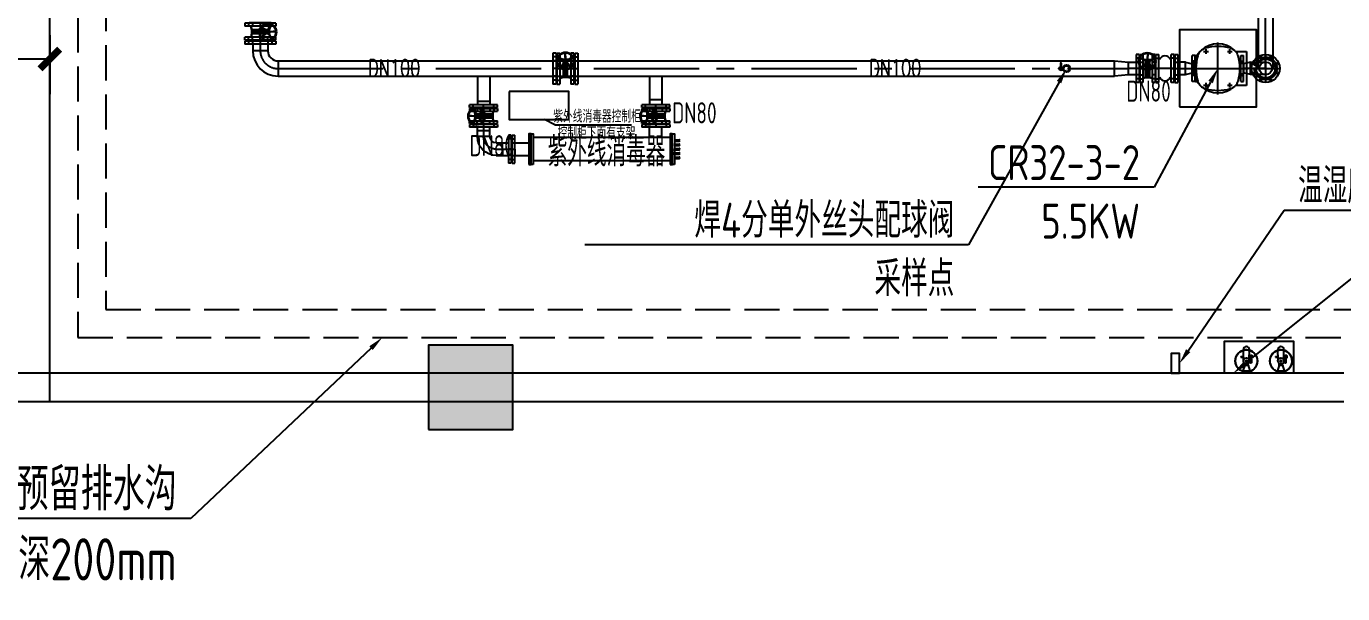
# Model space of a CAD drawing. Header units: millimetres. Extents: x 10779125 to 11142123, y -372083 to -144871.
# Drawn here: x 11051247 to 11060628, y -305208 to -301164 of the extents above; entities that cross this region are included whole.
import ezdxf
from ezdxf import colors
from ezdxf.entities.mleader import LeaderData, LeaderLine
from ezdxf.math import Vec2, Vec3

# ---------------------------------------------------------------- set-up
doc = ezdxf.new("R2010")
doc.units = ezdxf.units.MM
doc.header["$LTSCALE"] = 1000
doc.header["$MEASUREMENT"] = 0
doc.header["$PDSIZE"] = -1
for name, pattern in [('CENTER', [2.9, 2.5, -0.2, 0, -0.2]), ('CENTER2', [1.125, 0.75, -0.125, 0.125, -0.125]), ('DASH', [0.35, 0.25, -0.1]), ('DASHED', [0.35, 0.25, -0.1])]:
    doc.linetypes.add(name, pattern=pattern)
doc.layers.get('0').update_dxf_attribs({"color": 255, "linetype": 'CONTINUOUS'})
doc.layers.get('Defpoints').update_dxf_attribs({"linetype": 'CONTINUOUS'})
for name, color, linetype in [('1', 255, 'CONTINUOUS'), ('10', 7, 'CONTINUOUS'), ('2细线层', 4, 'CONTINUOUS'), ('3中心线', 1, 'CENTER2'), ('3中心线层', 1, 'CENTER'), ('4虚线层', 6, 'DASHED'), ('8', 8, 'CONTINUOUS'), ('A-DIM_SYMB', 252, 'CONTINUOUS'), ('AXIS', 3, 'CONTINUOUS'), ('center', 1, 'CENTER'), ('Grundfos', 5, 'CONTINUOUS'), ('PUB_HATCH', 8, 'CONTINUOUS')]:
    doc.layers.add(name, color=color, linetype=linetype)
doc.layers.add('_0', color=7, linetype='CONTINUOUS', lineweight=80)
doc.styles.add('_HZTXT', font='tssdeng.shx', dxfattribs={"width": 0.8, "bigfont": 'tssdchn.shx'})
doc.styles.add('DIM_FONT', font='SIMPLEX', dxfattribs={"width": 0.7, "bigfont": 'GBCBIG'})
doc.styles.add('gps_hz', font='tssdeng.shx', dxfattribs={"width": 0.7, "bigfont": 'tssdchn.shx'})
doc.styles.add('hz', font='simplex', dxfattribs={"width": 0.7, "bigfont": 'hztxt'})
doc.dimstyles.new('_TCH_ARCH&&100', dxfattribs={"dimtxt": 350, "dimasz": 100, "dimexe": 250, "dimexo": 300, "dimgap": 100, "dimtad": 1, "dimdec": 0, "dimzin": 0, "dimdsep": 46, "dimtxsty": 'DIM_FONT', "dimblk": 'ARCHTICK', "dimcen": 0.09, "dimclrt": 7, "dimazin": 2, "dimtfac": 1, "dimtdec": 0, "dimtix": 1, "dimtmove": 2, "dimatfit": 3, "dimfxl": 0, "dimtolj": 1, "dimtzin": 0, "dimarcsym": 0})

# ---------------------------------------------------------------- blocks, each defined once
blk = doc.blocks.new('_FZH')
blk.add_lwpolyline([(-0.5, -0.5), (0.5, -0.5), (0.5, 0.5), (-0.5, 0.5)], close=True)
at = {"layer": 'PUB_HATCH'}
blk.add_solid([(-0.5, -0.5), (0.5, -0.5), (-0.5, 0.5), (0.5, 0.5)], dxfattribs=at)
blk = doc.blocks.new('bf211016')
at = {"layer": '8', "color": 8}
for p, q in [((-10800, 200, 0), (-10800, 7198.2, 0)), ((-10448.4, 400, 0), (-15800, 400, 0)), ((-1576.8, 400, 0), (-10448.4, 400, 0)), ((-15800, 200, 0), (-10448.4, 200, 0)), ((-10448.4, 200, 0), (-1576.8, 200, 0))]:
    blk.add_line(p, q, dxfattribs=at)
at = {"layer": '8', "color": 8, "linetype": 'DASH'}
for p, q in [((-10600, 6787.7, 0), (-10600, 655, 0)), ((-10600, 655, 0), (1100, 655, 0))]:
    blk.add_line(p, q, dxfattribs=at)
at = {"layer": '8', "color": 8, "linetype": 'DASH', "elevation": 0}
blk.add_lwpolyline([(14385.7, 6587.7), (-10400, 6587.7), (-10400, 855), (6185.7, 855), (6185.7, 655), (1319.7, 655), (1319.7, 0)], dxfattribs=at)
at = {"layer": '8', "color": 8, "xscale": 600, "yscale": 600, "zscale": 600}
blk.add_blockref('_FZH', (-7800, 300, 0), dxfattribs=at)
blk = doc.blocks.new('DN80法兰侧视图')
at = {"layer": '1'}
for p, q in [((-20, 100), (0, 100)), ((-20, 100), (-20, -100)), ((0, 100), (0, -100)), ((-23, 67.5), (-20, 72)), ((-23, 67.5), (-23, -67.5)), ((-20, 45.5), (0, 45.5)), ((-23, -67.5), (-20, -72)), ((-20, -45.5), (0, -45.5)), ((-20, -100), (0, -100))]:
    blk.add_line(p, q, dxfattribs=at)
at = {"layer": '3中心线层'}
for p, q in [((-23, 0), (0, 0)), ((-20, 73.9), (0, 73.9)), ((-23, 0), (0, 0)), ((-20, -73.9), (0, -73.9))]:
    blk.add_line(p, q, dxfattribs=at)
blk = doc.blocks.new('DN80长200单片法兰弯头')
at = {"layer": '1'}
for p, q in [((177, -10), (177, 190)), ((197, 190), (177, 190)), ((197, -10), (197, 190)), ((90, 134.5), (177, 134.5)), ((177, 45.5), (177, 134.5)), ((200, 157.5), (197, 162)), ((200, 22.5), (200, 157.5)), ((44.5, 0), (-44.5, 0)), ((90, 45.5), (177, 45.5)), ((200, 22.5), (197, 18)), ((197, -10), (177, -10))]:
    blk.add_line(p, q, dxfattribs=at)
for radius in [134.5, 45.5]:
    blk.add_arc((90, 0), radius, 90, 180, dxfattribs=at)
at = {"layer": '3中心线层'}
for p, q in [((197, 163.9), (177, 163.9)), ((90, 90), (200, 90)), ((200, 90), (177, 90)), ((200, 90), (177, 90)), ((200, 90), (177, 90)), ((200, 90), (177, 90)), ((197, 16.1), (177, 16.1))]:
    blk.add_line(p, q, dxfattribs=at)
blk.add_arc((90, 0), 90, 90, 180, dxfattribs=at)
blk = doc.blocks.new('法兰式蝶阀DN80')
at = {"lineweight": 30}
for p, q in [((40, 67.3), (4.1, 94.9)), ((40.5, 68), (5, 95.6)), ((56.2, 70.5), (75, 111.3)), ((56.7, 69.9), (76.9, 110.5)), ((-64.8, 70.6), (-68.7, 91)), ((-64.8, 43.4), (-68.7, 23)), ((-64.8, 70.6), (-64.8, 43.4)), ((-56.2, 70.6), (-64.8, 70.6)), ((-56.2, 43.4), (-64.8, 43.4)), ((-43.9, 58.2), (-57.9, 58.2)), ((-44.5, 55.8), (-57.9, 55.8)), ((-49.6, 70.6), (-56.2, 70.6)), ((-49.6, 43.4), (-56.2, 43.4)), ((-45.7, 70.6), (-49.6, 70.6)), ((-45.7, 43.4), (-49.6, 43.4)), ((-38.3, 70.6), (-45.7, 70.6)), ((-40.1, 43.4), (-45.7, 43.4)), ((-44.5, 55.8), (-6.1, 55.8)), ((-43.9, 58.2), (-5.9, 58.2)), ((-40.1, 43.4), (28.8, 43.4)), ((-38.3, 70.6), (42, 70.6)), ((14.2, 55.8), (-6.1, 55.8)), ((14.2, 58.2), (-5.9, 58.2)), ((39.4, 50.2), (1.1, 26.2)), ((40.1, 49.5), (1.4, 25.3)), ((35.8, 58.2), (14.2, 58.2)), ((36.3, 55.8), (14.2, 55.8)), ((28.8, 43.4), (42, 43.4)), ((30.2, 70.6), (42, 70.6)), ((35.8, 58.2), (54.3, 58.2)), ((36.3, 55.8), (54.3, 55.8)), ((42, 70.6), (46.4, 70.6)), ((42, 43.4), (46.4, 43.4)), ((53, 70.6), (46.4, 70.6)), ((53, 43.4), (46.4, 43.4)), ((53, 70.6), (60.5, 70.6)), ((53, 43.4), (59.1, 43.4)), ((53.4, 45.8), (66.6, 2.5)), ((54.2, 46.1), (67.8, 2.9)), ((60.5, 43.4), (59.1, 43.4)), ((60.5, 70.6), (64.1, 91)), ((60.5, 70.6), (60.5, 43.4)), ((60.5, 43.4), (64.1, 23)), ((63, 57.2), (108.3, 53.9)), ((63.2, 57.7), (108.4, 55))]:
    blk.add_line(p, q, dxfattribs=at)
for centre, radius in [((50, 58.6), 60.9), ((50, 58.6), 58.5), ((49.6, 58.2), 13.2)]:
    blk.add_circle(centre, radius, dxfattribs=at)
for centre, start, end in [((-59, 57), 48.38702, 311.61298), ((55.3, 57), 228.38702, 131.61298)]:
    blk.add_arc(centre, 1.65, start, end, dxfattribs=at)
at = {"layer": 'AXIS', "rotation": 270}
blk.add_blockref('DN80法兰侧视图', (0, 91), dxfattribs=at)
at = {"layer": 'AXIS', "xscale": -1, "rotation": 270}
blk.add_blockref('DN80法兰侧视图', (0, 23), dxfattribs=at)
blk = doc.blocks.new('DN100法兰侧视图')
at = {"layer": '1'}
for p, q in [((-22, 110), (0, 110)), ((-22, 110), (-22, -110)), ((0, 110), (0, -110)), ((-25, 77.5), (-22, 82)), ((-25, 77.5), (-25, -77.5)), ((-22, 55), (0, 55)), ((-25, -77.5), (-22, -82)), ((-22, -55), (0, -55)), ((-22, -110), (0, -110))]:
    blk.add_line(p, q, dxfattribs=at)
at = {"layer": '3中心线层'}
for p, q in [((-25, 0), (0, 0)), ((-22, 83.1), (0, 83.1)), ((-22, -83.1), (0, -83.1))]:
    blk.add_line(p, q, dxfattribs=at)
blk = doc.blocks.new('法兰式蝶阀DN100')
at = {"lineweight": 30}
for p, q in [((-60.7, 76.7), (-65.7, 102.4)), ((44.1, 73.4), (8.2, 101)), ((44.6, 74.1), (9.1, 101.7)), ((60.3, 76.6), (79.1, 117.4)), ((60.7, 76), (81, 116.6)), ((64.6, 76.7), (70.5, 102.4)), ((-60.7, 49.5), (-67.6, 25)), ((-60.7, 76.7), (-60.7, 49.5)), ((-52.1, 76.7), (-60.7, 76.7)), ((-52.1, 49.5), (-60.7, 49.5)), ((-39.9, 64.3), (-53.8, 64.3)), ((-40.4, 61.9), (-53.8, 61.9)), ((-45.5, 76.7), (-52.1, 76.7)), ((-45.5, 49.5), (-52.1, 49.5)), ((-41.6, 76.7), (-45.5, 76.7)), ((-41.6, 49.5), (-45.5, 49.5)), ((-34.3, 76.7), (-41.6, 76.7)), ((-36, 49.5), (-41.6, 49.5)), ((-40.4, 61.9), (-2, 61.9)), ((-39.9, 64.3), (-1.8, 64.3)), ((-36, 49.5), (32.9, 49.5)), ((-34.3, 76.7), (46.1, 76.7)), ((18.3, 61.9), (-2, 61.9)), ((18.3, 64.3), (-1.8, 64.3)), ((43.5, 56.3), (5.2, 32.3)), ((44.2, 55.6), (5.5, 31.4)), ((39.9, 64.3), (18.3, 64.3)), ((40.4, 61.9), (18.3, 61.9)), ((32.9, 49.5), (46.1, 49.5)), ((34.3, 76.7), (46.1, 76.7)), ((39.9, 64.3), (58.3, 64.3)), ((40.4, 61.9), (58.3, 61.9)), ((46.1, 76.7), (50.5, 76.7)), ((46.1, 49.5), (50.5, 49.5)), ((57.1, 76.7), (50.5, 76.7)), ((57.1, 49.5), (50.5, 49.5)), ((57.1, 76.7), (64.6, 76.7)), ((57.1, 49.5), (63.1, 49.5)), ((57.4, 51.9), (70.7, 8.6)), ((58.3, 52.2), (71.9, 9)), ((64.6, 49.5), (63.1, 49.5)), ((64.6, 76.7), (64.6, 49.5)), ((64.6, 49.5), (72.2, 25)), ((67.1, 63.3), (112.4, 60)), ((67.3, 63.8), (112.5, 61.1))]:
    blk.add_line(p, q, dxfattribs=at)
for centre, radius in [((54.1, 64.7), 60.9), ((54.1, 64.7), 58.5), ((53.7, 64.3), 13.2)]:
    blk.add_circle(centre, radius, dxfattribs=at)
for centre, start, end in [((-54.9, 63.1), 48.38702, 311.61298), ((59.4, 63.1), 228.38702, 131.61298)]:
    blk.add_arc(centre, 1.65, start, end, dxfattribs=at)
at = {"rotation": 270}
blk.add_blockref('DN100法兰侧视图', (0, 102.4), dxfattribs=at)
at = {"xscale": -1, "rotation": 270}
blk.add_blockref('DN100法兰侧视图', (0, 25), dxfattribs=at)
blk = doc.blocks.new('_ArchTick')
at = {"const_width": 0.5}
blk.add_lwpolyline([(-0.7, -0.7), (0.7, 0.7)], dxfattribs=at)
blk = doc.blocks.new('*D231')
at = {"layer": '_0', "color": 0, "lineweight": -2, "transparency": 16777216}
for p, q in [((11046414.3, -301227.6), (11046414.3, -301646.2)), ((11051414.3, -301227.6), (11051414.3, -301646.2)), ((11046414.3, -301396.2), (11051414.3, -301396.2))]:
    blk.add_line(p, q, dxfattribs=at)
at = {"layer": 'Defpoints', "color": 0, "lineweight": -2, "transparency": 16777216}
for p in [(11046414.3, -300927.6, 0), (11051414.3, -300927.6, 0), (11051414.3, -301396.2)]:
    blk.add_point(p, dxfattribs=at)
at = {"layer": '_0', "color": 0, "lineweight": -2, "transparency": 16777216, "xscale": 100, "yscale": 100, "zscale": 100, "rotation": 180}
blk.add_blockref('_ArchTick', (11046414.3, -301396.2), dxfattribs=at)
at = {"layer": '_0', "color": 0, "lineweight": -2, "transparency": 16777216, "xscale": 100, "yscale": 100, "zscale": 100}
blk.add_blockref('_ArchTick', (11051414.3, -301396.2), dxfattribs=at)
at = {"layer": '_0', "color": 7, "lineweight": -2, "transparency": 16777216, "insert": (11048914.3, -301121.2), "char_height": 350, "attachment_point": 5, "style": 'DIM_FONT'}
blk.add_mtext('\\A1;5000', dxfattribs=at)
blk = doc.blocks.new('CR_32-5_DIN_(CONNECTION)_MG_160MB2_B5-42_F1_3PH_11KW_B')
at = {"layer": 'center'}
for p, q in [((57.8, 120), (92.2, 120)), ((75, 102.8), (75, 137.2)), ((160, -185.7), (160, 185.7)), ((227.8, 120), (262.2, 120)), ((245, 102.8), (245, 137.2)), ((-54.7, 0), (374.7, 0)), ((57.8, -120), (92.2, -120)), ((75, -137.2), (75, -102.8)), ((227.8, -120), (262.2, -120)), ((245, -137.2), (245, -102.8))]:
    blk.add_line(p, q, dxfattribs=at)
at = {"layer": 'Grundfos'}
for p, q in [((286.1, 121.5), (364, 121.5)), ((364, 121.5), (364, -121.5)), ((0, 70.9), (0, 92.5)), ((0, 92.5), (11.4, 92.5)), ((0, -92.5), (0, -70.9)), ((0, -92.5), (11.4, -92.5)), ((364, -121.5), (286.1, -121.5))]:
    blk.add_line(p, q, dxfattribs=at)
for centre, radius, start, end in [((160, 0), 175, 136.85961, 180.00138), ((160, 0), 175, 136.90574, 223.09426), ((92.7, 67.3), 80, 106.48612, 163.51388), ((160, 0), 175, 46.85245, 133.14755), ((160, 0), 175, 46.90574, 133.09426), ((160, -160), 317, 73.51388, 106.48612), ((227.3, 67.3), 80, 16.48612, 73.51388), ((320, 0), 317, 163.51388, 196.48612), ((0, 0), 317, 343.51388, 16.48612), ((92.7, -67.3), 80, 196.48612, 253.51388), ((227.3, -67.3), 80, 286.48612, 343.51388), ((160, 0), 175, 226.90574, 313.09426), ((160, 160), 317, 253.51388, 286.48612)]:
    blk.add_arc(centre, radius, start, end, dxfattribs=at)
blk = doc.blocks.new('DN65法兰侧视图')
at = {"layer": '1'}
for p, q in [((-23, 60), (-20, 64.5)), ((-23, 60), (-23, -60)), ((-20, 92.5), (0, 92.5)), ((-20, 92.5), (-20, -92.5)), ((-20, 37.5), (0, 37.5)), ((0, 92.5), (0, -92.5)), ((-23, -60), (-20, -64.5)), ((-20, -37.5), (0, -37.5)), ((-20, -92.5), (0, -92.5))]:
    blk.add_line(p, q, dxfattribs=at)
at = {"layer": '3中心线层'}
for p, q in [((-20, 51.3), (0, 51.3)), ((-20, 0), (0, 0)), ((-20, -51.3), (0, -51.3))]:
    blk.add_line(p, q, dxfattribs=at)
blk = doc.blocks.new('DN80软连接')
at = {"layer": '1'}
for p, q in [((3, -100), (3, 100)), ((3, 100), (23, 100)), ((23, -100), (23, 100)), ((112, -100), (112, 100)), ((132, 100), (112, 100)), ((132, -100), (132, 100)), ((0, 67.5), (3, 72)), ((0, -67.5), (0, 67.5)), ((23, 63), (28.5, 63)), ((23, -63), (23, 63)), ((106.5, 63), (112, 63)), ((112, -63), (112, 63)), ((135, 67.5), (132, 72)), ((135, -67.5), (135, 67.5)), ((0, -67.5), (3, -72)), ((23, -63), (28.5, -63)), ((106.5, -63), (112, -63)), ((135, -67.5), (132, -72)), ((3, -100), (23, -100)), ((132, -100), (112, -100))]:
    blk.add_line(p, q, dxfattribs=at)
for centre, start, end in [((67.5, 46.1), 23.48002, 156.51998), ((67.5, -46.1), 203.48002, 336.51998)]:
    blk.add_arc(centre, 42.5, start, end, dxfattribs=at)
at = {"layer": '3中心线层'}
for p, q in [((112, 0), (0, 0)), ((23, 0), (0, 0)), ((0, 0), (23, 0)), ((0, 0), (23, 0)), ((0, 0), (23, 0)), ((0, 0), (23, 0)), ((3, 73.9), (23, 73.9)), ((132, 73.9), (112, 73.9)), ((112, 0), (135, 0)), ((135, 0), (112, 0)), ((135, 0), (112, 0)), ((135, 0), (112, 0)), ((135, 0), (112, 0)), ((3, -73.9), (23, -73.9)), ((132, -73.9), (112, -73.9))]:
    blk.add_line(p, q, dxfattribs=at)
blk = doc.blocks.new('DN80法兰俯视图')
at = {"layer": '1'}
for centre, radius in [((0, 0), 100), ((-73.9, 30.6), 9), ((0, 0), 45.5), ((-30.6, 73.9), 9), ((30.6, 73.9), 9), ((73.9, 30.6), 9), ((-73.9, -30.6), 9), ((-30.6, -73.9), 9), ((30.6, -73.9), 9), ((73.9, -30.6), 9)]:
    blk.add_circle(centre, radius, dxfattribs=at)
at = {"layer": '2细线层'}
blk.add_circle((0, 0), 67.5, dxfattribs=at)
at = {"layer": '3中心线层'}
for p, q in [((0, 100), (0, -100)), ((-100, 0), (100, 0)), ((-82.2, 27.2), (-65.6, 34.1)), ((-77.4, 38.9), (-70.5, 22.3)), ((-38.9, 70.5), (-22.3, 77.4)), ((-34.1, 82.2), (-27.2, 65.6)), ((38.9, 77.4), (22.3, 70.5)), ((27.2, 82.2), (34.1, 65.6)), ((65.6, 27.2), (82.2, 34.1)), ((70.5, 38.9), (77.4, 22.3)), ((-82.2, -34.1), (-65.6, -27.2)), ((-77.4, -22.3), (-70.5, -38.9)), ((-38.9, -77.4), (-22.3, -70.5)), ((-27.2, -82.2), (-34.1, -65.6)), ((22.3, -77.4), (38.9, -70.5)), ((27.2, -65.6), (34.1, -82.2)), ((82.2, -27.2), (65.6, -34.1)), ((77.4, -38.9), (70.5, -22.3))]:
    blk.add_line(p, q, dxfattribs=at)
at = {"layer": '4虚线层'}
blk.add_circle((0, 0), 80, dxfattribs=at)
blk = doc.blocks.new('A$C72931BA8')
for p, q in [((40, 110.8), (59.5, 110.8)), ((40, 110.8), (40, 107.4)), ((40, 107.4), (59.6, 107.4)), ((59.8, 88), (58, 161.1)), ((99, 88), (100.8, 161.1)), ((99.2, 107.4), (106.7, 107.4)), ((99.3, 110.8), (106.6, 110.8)), ((67.4, 50), (55.1, 9)), ((55.1, 9), (103.4, 9)), ((67.4, 50), (67.4, 61.7)), ((67.4, 50), (91.4, 50)), ((91.4, 50), (91.4, 61.7)), ((91.4, 50), (103.4, 9)), ((100.7, 82.3), (106.8, 82.3)), ((100.7, 76.5), (106.8, 76.5)), ((106.8, 92.2), (106.8, 66.6)), ((107.8, 65.6), (113.9, 65.6))]:
    blk.add_line(p, q)
blk.add_lwpolyline([(107.8, 93.2), (113.9, 93.2, -0.414214), (114.9, 92.2), (114.9, 66.6, -0.414214), (113.9, 65.6), (107.8, 65.6, -0.414214), (106.8, 66.6), (106.8, 92.2, -0.414214)], format="xyb", close=True)
for radius in [79.4, 21.4, 5.19]:
    blk.add_circle((79.4, 79.4), radius)
for centre, radius, start, end in [((79.4, 79.4), 79.4, 266.10549, 229.47145), ((79.4, 161.1), 21.4, 0, 180)]:
    blk.add_arc(centre, radius, start, end)
blk.add_ellipse((114.6, 109.2), major_axis=(0, 8.55), ratio=0.593753)
blk.add_open_spline([(114.6, 120.7), (114, 120.7), (113.4, 120.7), (112.3, 120.3), (111.8, 120.1), (110.8, 119.5), (110.4, 119.1), (109.1, 117.9), (108.5, 116.9), (107.5, 114.8), (107.1, 113.6), (106.6, 111.2), (106.5, 110), (106.6, 107.1), (106.9, 105.6), (107.8, 102.7), (108.5, 101.4), (109.9, 99.7), (110.5, 99.1), (111.9, 98.3), (112.6, 97.9), (114.2, 97.6), (115.1, 97.6), (116.7, 98), (117.5, 98.3), (118.8, 99.2), (119.4, 99.7), (120.4, 100.9), (120.8, 101.6), (121.9, 103.7), (122.4, 105.3), (122.8, 108.7), (122.8, 110.4), (122.3, 113.2), (122, 114.2), (121.2, 116.1), (120.7, 117), (119.5, 118.6), (118.8, 119.3), (117.3, 120.2), (116.7, 120.4), (115.5, 120.7), (115.1, 120.7), (114.6, 120.7)], degree=3, knots=[0, 0, 0, 0, 0.176773, 0.176773, 0.353547, 0.353547, 0.53032, 0.53032, 0.892855, 0.892855, 1.255391, 1.255391, 1.617926, 1.617926, 2.073061, 2.073061, 2.528197, 2.528197, 2.774363, 2.774363, 3.02053, 3.02053, 3.266696, 3.266696, 3.512862, 3.512862, 3.759028, 3.759028, 4.005195, 4.005195, 4.500687, 4.500687, 4.996179, 4.996179, 5.316066, 5.316066, 5.625634, 5.625634, 5.935202, 5.935202, 6.152128, 6.152128, 6.283185, 6.283185, 6.283185, 6.283185])
blk = doc.blocks.new('01')
blk.add_blockref('A$C72931BA8', (-79.4, -79.4))
blk = doc.blocks.new('FSFSDFS')
at = {"linetype": 'Continuous', "lineweight": 35}
for p, q in [((-6.6, 39.4), (-6.6, 36.2)), ((-6.2, 38.5), (-6.6, 38.5)), ((-6.2, 37.1), (-6.6, 37.1)), ((-6.2, 43.2), (-6.2, 23.4)), ((-6.2, 43.2), (-4.1, 43.2)), ((-6.2, 26.9), (-4.1, 26.9)), ((-5.4, 44), (-5.4, 23.6)), ((-4.6, 44), (-5.4, 44)), ((-5.4, 26.2), (-0.6, 26.2)), ((-4.6, 32.4), (-4.6, 44)), ((-4.6, 32.4), (-4.1, 32.4)), ((-1.5, 48.8), (-1.6, 49.3)), ((-1.6, 49.3), (1.6, 49.3)), ((-1.5, 26.8), (-1.6, 26.3)), ((1.6, 26.3), (-1.6, 26.3)), ((0.6, 26.2), (5.4, 26.2)), ((1.5, 48.8), (1.6, 49.3)), ((1.5, 26.8), (1.6, 26.3)), ((2.3, 26.9), (2.2, 26.7)), ((4.1, 43.2), (6.2, 43.2)), ((4.6, 32.4), (4.1, 32.4)), ((4.1, 26.9), (6.2, 26.9)), ((4.6, 32.4), (4.6, 44)), ((5.4, 44), (4.6, 44)), ((5.4, 44), (5.4, 23.6)), ((6.2, 43.2), (6.2, 23.4)), ((34.1, 38.5), (6.2, 38.5)), ((34.1, 37.1), (6.2, 37.1)), ((34.1, 39.4), (34.1, 36.2))]:
    blk.add_line(p, q, dxfattribs=at)
for radius in [24.2, 19.1, 19.1]:
    blk.add_circle((0, 0), radius)
for centre, radius, start, end in [((-6.2, 37.8), 1.67, 103.5362, 256.4638), ((-5.4, 43.2), 0.774, 90, 180), ((21.6, 37.8), 26.3, 155.10311, 204.89689), ((-4.6, 43.2), 0.774, 25.02135, 90), ((0, 32.4), 4.65, 180, 226.68694), ((0, 37.8), 11.6, 249.26693, 290.73307), ((-1.5, 48.5), 0.774, 97.96222, 155.10319), ((-1.5, 27.1), 0.774, 204.89669, 262.03778), ((0, 37.8), 11.6, 82.03778, 97.96222), ((0, 37.8), 11.1, 82.03778, 97.96222), ((0, 37.8), 11.1, 262.03778, 277.96222), ((1.5, 48.5), 0.774, 24.89681, 82.03778), ((1.5, 27.1), 0.774, 277.96222, 335.10311), ((-21.6, 37.8), 26.3, 335.10311, 24.89689), ((0, 32.4), 4.65, 313.29932, 0), ((4.6, 43.2), 0.774, 90, 154.9566), ((5.4, 43.2), 0.774, 0, 90), ((33.7, 37.8), 1.67, 283.5362, 76.4638)]:
    blk.add_arc(centre, radius, start, end, dxfattribs=at)
for points, knots in [([(-6.2, 25.5), (-6.2, 25.5), (-6.2, 25.7), (-6.1, 25.9), (-5.9, 26.1), (-5.7, 26.2), (-5.5, 26.2), (-5.4, 26.2)], [0, 0, 0, 0, 0.1280971, 0.257425, 0.3887199, 0.5219526, 0.6563691, 0.6563691, 0.6563691, 0.6563691]), ([(-1.5, 26.8), (-1.7, 27.2), (-2, 27.8), (-2.4, 28.8), (-2.7, 29.6), (-2.9, 30.5), (-3.1, 31.2), (-3.3, 31.9), (-3.4, 32.5), (-3.5, 33.1), (-3.6, 33.6), (-3.7, 34.1), (-3.8, 34.6), (-3.8, 35.1), (-3.9, 35.5), (-3.9, 35.9), (-3.9, 36.3), (-3.9, 36.8), (-4, 37.2), (-4, 37.6), (-4, 38), (-4, 38.5), (-3.9, 38.9), (-3.9, 39.3), (-3.9, 39.7), (-3.9, 40.1), (-3.8, 40.6), (-3.8, 41), (-3.7, 41.5), (-3.6, 42), (-3.5, 42.5), (-3.4, 43.1), (-3.3, 43.7), (-3.1, 44.4), (-2.9, 45.1), (-2.7, 46), (-2.4, 46.8), (-2, 47.8), (-1.7, 48.5), (-1.5, 48.8)], [0, 0, 0, 0, 0.627458, 1.194277, 1.712384, 2.184886, 2.61352, 3.003697, 3.359246, 3.681343, 3.981893, 4.27352, 4.543691, 4.790444, 5.025742, 5.260152, 5.49516, 5.730147, 5.964802, 6.19909, 6.433161, 6.667211, 6.901411, 7.136134, 7.371141, 7.604169, 7.836632, 8.079283, 8.343391, 8.628142, 8.926523, 9.249387, 9.605282, 9.99642, 10.42616, 10.900164, 11.418391, 11.98261, 12.603284, 12.603284, 12.603284, 12.603284]), ([(-1.5, 48.8), (-1.6, 48.8), (-1.8, 48.9), (-2, 48.9), (-2.1, 48.9), (-2.2, 48.9), (-2.2, 48.9)], [0, 0, 0, 0, 0.1401622, 0.2568665, 0.3394252, 0.3882884, 0.3882884, 0.3882884, 0.3882884]), ([(-1.5, 26.8), (-1.6, 26.8), (-1.8, 26.7), (-2, 26.7), (-2.1, 26.7), (-2.2, 26.7), (-2.2, 26.7)], [0, 0, 0, 0, 0.1401622, 0.2568665, 0.3394252, 0.3882884, 0.3882884, 0.3882884, 0.3882884]), ([(1.5, 48.8), (1.6, 48.8), (1.8, 48.9), (2, 48.9), (2.1, 48.9), (2.2, 48.9), (2.2, 48.9)], [0, 0, 0, 0, 0.1401622, 0.2568665, 0.3394252, 0.3882884, 0.3882884, 0.3882884, 0.3882884]), ([(1.5, 48.8), (1.7, 48.4), (2, 47.8), (2.4, 46.8), (2.7, 45.9), (2.9, 45.1), (3.1, 44.4), (3.3, 43.7), (3.4, 43.1), (3.5, 42.5), (3.6, 42), (3.7, 41.5), (3.8, 41), (3.8, 40.5), (3.9, 40.1), (3.9, 39.7), (3.9, 39.2), (3.9, 38.8), (4, 38.4), (4, 38), (4, 37.6), (4, 37.1), (3.9, 36.7), (3.9, 36.3), (3.9, 35.9), (3.9, 35.5), (3.8, 35), (3.8, 34.6), (3.7, 34.1), (3.6, 33.6), (3.5, 33.1), (3.4, 32.5), (3.3, 31.9), (3.1, 31.2), (2.9, 30.4), (2.7, 29.6), (2.4, 28.7), (2, 27.8), (1.7, 27.1), (1.5, 26.8)], [0, 0, 0, 0, 0.627458, 1.194277, 1.712384, 2.184886, 2.61352, 3.003697, 3.359246, 3.681343, 3.981893, 4.27352, 4.543691, 4.790444, 5.025742, 5.260152, 5.49516, 5.730147, 5.964802, 6.19909, 6.433161, 6.667211, 6.901411, 7.136134, 7.371141, 7.604169, 7.836632, 8.079283, 8.343391, 8.628142, 8.926523, 9.249387, 9.605282, 9.99642, 10.42616, 10.900164, 11.418391, 11.98261, 12.603284, 12.603284, 12.603284, 12.603284]), ([(1.5, 26.8), (1.6, 26.8), (1.8, 26.7), (2, 26.7), (2.1, 26.7), (2.2, 26.7), (2.2, 26.7)], [0, 0, 0, 0, 0.1401622, 0.2568665, 0.3394252, 0.3882884, 0.3882884, 0.3882884, 0.3882884]), ([(5.4, 26.2), (5.5, 26.2), (5.7, 26.2), (5.9, 26.1), (6.1, 25.9), (6.2, 25.7), (6.2, 25.5), (6.2, 25.5)], [0, 0, 0, 0, 0.1344165, 0.2676493, 0.3989441, 0.528272, 0.6563691, 0.6563691, 0.6563691, 0.6563691])]:
    blk.add_open_spline(points, degree=3, knots=knots, dxfattribs=at)

msp = doc.modelspace()

# ---------------------------------------------------------------- linework, layer by layer
for p, q in [((11052860.3, -301291.1, 0), (11052860.3, -301348.2, 0)), ((11052968.3, -301291.1, 0), (11052968.3, -301348.2, 0)), ((11052968.3, -301337.8, 0), (11052860.3, -301337.8, 0)), ((11053041.3, -301410.8, 0), (11059001.4, -301410.8, 0)), ((11053041.3, -301410.8, 0), (11053041.3, -301518.8, 0)), ((11059507.3, -301419.2, 0), (11059556.3, -301431.7, 0)), ((11059507.3, -301508.2, 0), (11059556.3, -301495.7, 0)), ((11059556.3, -301431.7, 0), (11059556.3, -301495.7, 0)), ((11059971.3, -301419.2, 0), (11059922.3, -301431.7, 0)), ((11059922.3, -301431.7, 0), (11059922.3, -301495.7, 0)), ((11059971.3, -301508.2, 0), (11059922.3, -301495.7, 0)), ((11053041.3, -301518.8, 0), (11059001.4, -301518.8, 0))]:
    msp.add_line(p, q)
at = {"ltscale": 0.3}
for p, q in [((11055874.3, -301967.4, 0), (11055865.9, -301967.4, 0)), ((11055874.3, -301967.4, 0), (11055874.3, -301987.4, 0)), ((11055874.3, -301972.4, 0), (11055900.5, -301972.4, 0)), ((11055874.3, -301987.4, 0), (11055865.9, -301987.4, 0)), ((11055874.3, -301998.3, 0), (11055865.9, -301998.3, 0)), ((11055874.3, -301998.3, 0), (11055865.9, -301998.3, 0)), ((11055865.9, -302018.3, 0), (11055865.9, -301998.3, 0)), ((11055874.3, -302018.3, 0), (11055865.9, -302018.3, 0)), ((11055874.3, -302018.3, 0), (11055865.9, -302018.3, 0)), ((11055874.3, -302029.1, 0), (11055866, -302029.1, 0)), ((11055866, -302049.1, 0), (11055866, -302029.1, 0)), ((11055874.3, -302049.1, 0), (11055866, -302049.1, 0)), ((11055874.3, -302060, 0), (11055866, -302060, 0)), ((11055874.3, -302060, 0), (11055866, -302060, 0)), ((11055866, -302080, 0), (11055866, -302060, 0)), ((11055874.3, -301977.4, 0), (11055900.9, -301977.4, 0)), ((11055874.3, -301977.4, 0), (11055900.7, -301977.4, 0)), ((11055874.3, -301977.4, 0), (11055900.7, -301977.4, 0)), ((11055874.3, -301982.4, 0), (11055900.5, -301982.4, 0)), ((11055874.3, -301998.3, 0), (11055874.3, -302018.3, 0)), ((11055874.3, -302018.3, 0), (11055874.3, -301998.3, 0)), ((11055874.3, -302003.3, 0), (11055900.5, -302003.3, 0)), ((11055874.3, -302003.3, 0), (11055900.5, -302003.3, 0)), ((11055874.3, -302008.3, 0), (11055900.9, -302008.3, 0)), ((11055874.3, -302008.3, 0), (11055900.7, -302008.3, 0)), ((11055874.3, -302008.3, 0), (11055900.7, -302008.3, 0)), ((11055874.3, -302008.3, 0), (11055900.8, -302008.3, 0)), ((11055874.3, -302008.3, 0), (11055900.7, -302008.3, 0)), ((11055874.3, -302008.3, 0), (11055900.7, -302008.3, 0)), ((11055874.3, -302013.3, 0), (11055900.5, -302013.3, 0)), ((11055874.3, -302013.3, 0), (11055900.5, -302013.3, 0)), ((11055874.3, -302049.1, 0), (11055874.3, -302029.1, 0)), ((11055874.3, -302034.1, 0), (11055900.5, -302034.1, 0)), ((11055874.3, -302039.1, 0), (11055900.8, -302039.1, 0)), ((11055874.3, -302039.1, 0), (11055900.7, -302039.1, 0)), ((11055874.3, -302039.1, 0), (11055900.7, -302039.1, 0)), ((11055874.3, -302044.1, 0), (11055900.5, -302044.1, 0)), ((11055874.3, -302080, 0), (11055874.3, -302060, 0)), ((11055874.3, -302080, 0), (11055874.3, -302060, 0)), ((11055874.3, -302070, 0), (11055874.3, -302065, 0)), ((11055874.3, -302065, 0), (11055900.5, -302065, 0)), ((11055874.3, -302065, 0), (11055900.5, -302065, 0)), ((11055874.3, -302080, 0), (11055866, -302080, 0)), ((11055874.3, -302080, 0), (11055866, -302080, 0)), ((11055874.3, -302090.8, 0), (11055866, -302090.8, 0)), ((11055874.3, -302110.8, 0), (11055866, -302110.8, 0)), ((11055874.3, -302070, 0), (11055900.7, -302070, 0)), ((11055874.3, -302070, 0), (11055900.7, -302070, 0)), ((11055874.3, -302070, 0), (11055900.8, -302070, 0)), ((11055874.3, -302070, 0), (11055900.7, -302070, 0)), ((11055874.3, -302070, 0), (11055900.7, -302070, 0)), ((11055874.3, -302075, 0), (11055900.5, -302075, 0)), ((11055874.3, -302075, 0), (11055900.5, -302075, 0)), ((11055874.3, -302110.8, 0), (11055874.3, -302090.8, 0)), ((11055874.3, -302100.8, 0), (11055874.3, -302095.8, 0)), ((11055874.3, -302095.8, 0), (11055900.5, -302095.8, 0)), ((11055874.3, -302100.8, 0), (11055900.7, -302100.8, 0)), ((11055874.3, -302100.8, 0), (11055900.7, -302100.8, 0)), ((11055874.3, -302105.8, 0), (11055900.5, -302105.8, 0))]:
    msp.add_line(p, q, dxfattribs=at)
at = {"elevation": 0}
for points in [[(11060032.6, -303636.8), (11059786.5, -303636.8), (11059786.5, -303407.7), (11060032.6, -303407.7)], [(11060032.6, -303407.7), (11060278.7, -303407.7), (11060278.7, -303636.8), (11060032.6, -303636.8)]]:
    msp.add_lwpolyline(points, dxfattribs=at)
msp.add_lwpolyline([(11059405, -303636.8), (11059465, -303636.8), (11059465, -303496.8), (11059405, -303496.8)], close=True, dxfattribs=at)
for radius in [181, 73]:
    msp.add_arc((11053041.3, -301337.8, 0), radius, 180, 270)
at = {"ltscale": 0.3}
for centre, start, end in [((11055900.7, -301977.4, 0), 353.80031, 91.54173), ((11055900.7, -301977.4, 0), 268.46888, 6.21031), ((11055900.7, -302008.3, 0), 353.80031, 91.54173), ((11055900.7, -302008.3, 0), 353.80031, 91.54173), ((11055900.7, -302008.3, 0), 268.46888, 6.21031), ((11055900.7, -302008.3, 0), 268.46888, 6.21031), ((11055900.7, -302039.1, 0), 353.80031, 91.54173), ((11055900.7, -302039.1, 0), 268.46888, 6.21031), ((11055900.7, -302070, 0), 353.80031, 91.54173), ((11055900.7, -302070, 0), 353.80031, 91.54173), ((11055900.7, -302070, 0), 268.46888, 6.21031), ((11055900.7, -302070, 0), 268.46888, 6.21031), ((11055900.7, -302100.8, 0), 353.80031, 91.54173), ((11055900.7, -302100.8, 0), 268.46888, 6.21031)]:
    msp.add_arc(centre, 5, start, end, dxfattribs=at)
at = {"layer": '1'}
for p, q in [((11054605.9, -301723.3, 0), (11054405.9, -301723.3, 0)), ((11054405.9, -301743.3, 0), (11054405.9, -301723.3, 0)), ((11054605.9, -301743.3, 0), (11054405.9, -301743.3, 0)), ((11054438.4, -301746.3, 0), (11054433.9, -301743.3, 0)), ((11054573.4, -301746.3, 0), (11054438.4, -301746.3, 0)), ((11054550.4, -301723.3, 0), (11054461.4, -301723.3, 0)), ((11054573.4, -301746.3, 0), (11054577.9, -301743.3, 0)), ((11054605.9, -301743.3, 0), (11054605.9, -301723.3, 0)), ((11055832.7, -301723.2, 0), (11055632.7, -301723.2, 0)), ((11055632.7, -301743.2, 0), (11055632.7, -301723.2, 0)), ((11055832.7, -301743.2, 0), (11055632.7, -301743.2, 0)), ((11055665.2, -301746.2, 0), (11055660.7, -301743.2, 0)), ((11055800.2, -301746.2, 0), (11055665.2, -301746.2, 0)), ((11055777.2, -301723.2, 0), (11055688.2, -301723.2, 0)), ((11055800.2, -301746.2, 0), (11055804.7, -301743.2, 0)), ((11055832.7, -301743.2, 0), (11055832.7, -301723.2, 0)), ((11054605.9, -301863.3, 0), (11054405.9, -301863.3, 0)), ((11054405.9, -301863.3, 0), (11054405.9, -301883.3, 0)), ((11054438.4, -301860.3, 0), (11054433.9, -301863.3, 0)), ((11054573.4, -301860.3, 0), (11054438.4, -301860.3, 0)), ((11054573.4, -301860.3, 0), (11054577.9, -301863.3, 0)), ((11054605.9, -301863.3, 0), (11054605.9, -301883.3, 0)), ((11055832.7, -301863.2, 0), (11055632.7, -301863.2, 0)), ((11055632.7, -301863.2, 0), (11055632.7, -301883.2, 0)), ((11055665.2, -301860.2, 0), (11055660.7, -301863.2, 0)), ((11055800.2, -301860.2, 0), (11055665.2, -301860.2, 0)), ((11055800.2, -301860.2, 0), (11055804.7, -301863.2, 0)), ((11055832.7, -301863.2, 0), (11055832.7, -301883.2, 0)), ((11054605.9, -301883.3, 0), (11054405.9, -301883.3, 0)), ((11054461.4, -301949.3, 0), (11054461.4, -301883.3, 0)), ((11054550.4, -301883.3, 0), (11054461.4, -301883.3, 0)), ((11054550.4, -301949.2, 0), (11054550.4, -301883.3, 0)), ((11055832.7, -301883.2, 0), (11055632.7, -301883.2, 0)), ((11055777.2, -301883.2, 0), (11055688.2, -301883.2, 0))]:
    msp.add_line(p, q, dxfattribs=at)
at = {"layer": '3中心线'}
for p, q in [((11060079.3, -301463.7, 0), (11060079.3, -297444.5, 0)), ((11052914.3, -301291.1, 0), (11052914.3, -301348.2, 0)), ((11053041.3, -301464.8, 0), (11059001.4, -301464.8, 0)), ((11059001.4, -301464.8, 0), (11059102.3, -301464.8, 0)), ((11059157.3, -301464.8, 0), (11059102.3, -301464.8, 0)), ((11059452.3, -301463.7, 0), (11059556.3, -301463.7, 0)), ((11060079.3, -301463.7, 0), (11059922.3, -301463.7, 0))]:
    msp.add_line(p, q, dxfattribs=at)
at = {"layer": '3中心线层'}
for p, q in [((11054432, -301743.3, 0), (11054432, -301723.3, 0)), ((11054505.9, -301746.3, 0), (11054505.9, -301723.3, 0)), ((11054505.9, -301746.3, 0), (11054505.9, -301723.3, 0)), ((11054505.9, -301746.3, 0), (11054505.9, -301723.3, 0)), ((11054505.9, -301746.3, 0), (11054505.9, -301723.3, 0)), ((11054579.8, -301743.3, 0), (11054579.8, -301723.3, 0)), ((11055658.7, -301743.2, 0), (11055658.7, -301723.2, 0)), ((11055732.7, -301746.2, 0), (11055732.7, -301723.2, 0)), ((11055732.7, -301746.2, 0), (11055732.7, -301723.2, 0)), ((11055732.7, -301746.2, 0), (11055732.7, -301723.2, 0)), ((11055732.7, -301746.2, 0), (11055732.7, -301723.2, 0)), ((11055806.6, -301743.2, 0), (11055806.6, -301723.2, 0)), ((11054432, -301863.3, 0), (11054432, -301883.3, 0)), ((11054505.9, -301860.3, 0), (11054505.9, -301949.3, 0)), ((11054505.9, -301860.3, 0), (11054505.9, -301883.3, 0)), ((11054505.9, -301860.3, 0), (11054505.9, -301883.3, 0)), ((11054505.9, -301860.3, 0), (11054505.9, -301883.3, 0)), ((11054505.9, -301860.3, 0), (11054505.9, -301883.3, 0)), ((11054579.8, -301863.3, 0), (11054579.8, -301883.3, 0)), ((11055658.8, -301863.2, 0), (11055658.8, -301883.2, 0)), ((11055732.7, -301860.2, 0), (11055732.7, -301883.2, 0)), ((11055732.7, -301860.2, 0), (11055732.7, -301883.2, 0)), ((11055732.7, -301860.2, 0), (11055732.7, -301883.2, 0)), ((11055732.7, -301860.2, 0), (11055732.7, -301883.2, 0)), ((11055806.6, -301863.2, 0), (11055806.6, -301883.2, 0))]:
    msp.add_line(p, q, dxfattribs=at)
msp.add_arc((11053041.3, -301337.8, 0), 127, 180, 270, dxfattribs=at)
at = {"layer": '_0', "lineweight": -2}
for p, q in [((11059001.4, -301518.8, 0), (11059001.4, -301410.8, 0)), ((11059001.4, -301410.8, 0), (11059102.3, -301420.3, 0)), ((11059102.3, -301509.3, 0), (11059001.4, -301518.8, 0))]:
    msp.add_line(p, q, dxfattribs=at)
at = {"layer": '_0', "lineweight": -2, "elevation": 0}
for points in [[(11060025.3, -301463.7), (11060133.3, -301463.7), (11060133.3, -297444.5), (11060025.3, -297444.5)], [(11059464.3, -301738.7), (11060014.3, -301738.7), (11060014.3, -301188.7), (11059464.3, -301188.7)], [(11059157.3, -301509.3), (11059102.3, -301509.3), (11059102.3, -301420.3), (11059157.3, -301420.3)], [(11059452.3, -301508.2), (11059507.3, -301508.2), (11059507.3, -301419.2), (11059452.3, -301419.2)], [(11060079.3, -301508.2), (11059971.3, -301508.2), (11059971.3, -301419.2), (11060079.3, -301419.2)]]:
    msp.add_lwpolyline(points, close=True, dxfattribs=at)
at = {"layer": 'A-DIM_SYMB', "color": 0}
for p, q in [((11054461.4, -301518.8, 0), (11054461.4, -301723.3, 0)), ((11054550.4, -301518.8, 0), (11054550.4, -301723.3, 0)), ((11055688.1, -301518.7, 0), (11055688.2, -301723.2, 0)), ((11055777.1, -301518.7, 0), (11055777.2, -301723.2, 0)), ((11054505.9, -301860.3, 0), (11054505.9, -301746.3, 0)), ((11055014.3, -301866.1, 0), (11054939, -301827.4, 0)), ((11055559.8, -301868.7, 0), (11055014.3, -301868.8, 0)), ((11055835.9, -301955.1, 0), (11054858.9, -301955.2, 0)), ((11055688.2, -301955.1, 0), (11055688.2, -301883.2, 0)), ((11055777.2, -301955.1, 0), (11055777.2, -301883.2, 0)), ((11054728.9, -301994.7, 0), (11054828.9, -301994.7, 0)), ((11054729, -302039.2, 0), (11054729, -302083.7, 0)), ((11054729, -302083.7, 0), (11054829, -302083.7, 0)), ((11055836, -302123.1, 0), (11054859, -302123.2, 0))]:
    msp.add_line(p, q, dxfattribs=at)
at = {"layer": 'A-DIM_SYMB', "color": 2}
for p, q in [((11055688.2, -301685.2, 0), (11055777.2, -301685.2, 0)), ((11054461.4, -301698.3, 0), (11054550.4, -301698.3, 0)), ((11054461.4, -301905.8, 0), (11054550.4, -301905.8, 0)), ((11054639.4, -301994.7, 0), (11054639.5, -302083.7, 0))]:
    msp.add_line(p, q, dxfattribs=at)
at = {"layer": 'A-DIM_SYMB', "color": 0, "elevation": 0}
for points in [[(11054687.4, -301627.5), (11054687.4, -301827.4), (11055114.1, -301827.3), (11055114.1, -301627.4)], [(11054829, -302148.2), (11054844, -302148.2), (11054843.9, -301930.2), (11054828.9, -301930.2)], [(11054859, -302148.2), (11054844, -302148.2), (11054843.9, -301930.2), (11054858.9, -301930.2)], [(11055836, -302148.1), (11055851, -302148.1), (11055850.9, -301930.1), (11055835.9, -301930.1)], [(11055866, -302148.1), (11055851, -302148.1), (11055850.9, -301930.1), (11055865.9, -301930.1)]]:
    msp.add_lwpolyline(points, close=True, dxfattribs=at)

# ---------------------------------------------------------------- block references
at = {"lineweight": -2}
msp.add_blockref('bf211016', (11062214.3, -304036.8, 0), dxfattribs=at)
at = {"rotation": 180}
msp.add_blockref('DN65法兰侧视图', (11059556.3, -301463.7, 0), dxfattribs=at)
at = {"xscale": -1, "rotation": 180}
msp.add_blockref('DN65法兰侧视图', (11059922.3, -301463.7, 0), dxfattribs=at)
for p in [(11059942.1, -303549, 0), (11060188.2, -303549, 0)]:
    msp.add_blockref('01', p)
at = {"layer": '1', "lineweight": -3, "xscale": 1.08, "yscale": 1.08, "zscale": 1.08, "rotation": 90}
msp.add_blockref('FSFSDFS', (11058660.7, -301464.8, 52), dxfattribs=at)
at = {"layer": '10', "xscale": -1}
for p, rotation in [((11052914.3, -301138.7, 0), 180), ((11055025.2, -301464.8, 0), 270)]:
    msp.add_blockref('法兰式蝶阀DN100', p, dxfattribs=dict(at, rotation=rotation))
at = {"layer": '10', "rotation": 270}
msp.add_blockref('DN100法兰侧视图', (11052914.3, -301291.1, 0), dxfattribs=at)
at = {"layer": '10', "xscale": -1}
msp.add_blockref('DN100法兰侧视图', (11055000.2, -301464.8, 0), dxfattribs=at)
at = {"layer": '10'}
msp.add_blockref('DN100法兰侧视图', (11055177.6, -301464.8, 0), dxfattribs=at)
at = {"layer": '_0', "lineweight": -2}
for name, p in [('CR_32-5_DIN_(CONNECTION)_MG_160MB2_B5-42_F1_3PH_11KW_B', (11059579.3, -301463.7, 0)), ('DN80软连接', (11059294.3, -301463.7, 0)), ('DN80法兰侧视图', (11059452.3, -301463.7, 0)), ('DN80法兰俯视图', (11060079.3, -301463.7, 0))]:
    msp.add_blockref(name, p, dxfattribs=at)
at = {"layer": '_0', "lineweight": -2, "xscale": -1}
msp.add_blockref('DN80法兰侧视图', (11059157.3, -301464.8, 0), dxfattribs=at)
at = {"layer": '_0', "lineweight": -2, "rotation": 90}
msp.add_blockref('法兰式蝶阀DN80', (11059294.3, -301463.7, 0), dxfattribs=at)
at = {"layer": 'A-DIM_SYMB', "color": 0, "rotation": 180.0053075899042}
for p in [(11054505.9, -301746.3, 0), (11055732.7, -301746.2, 0)]:
    msp.add_blockref('法兰式蝶阀DN80', p, dxfattribs=at)
at = {"layer": 'A-DIM_SYMB', "color": 0, "xscale": -1, "rotation": 180.0053075899042}
for name, p in [('DN80长200单片法兰弯头', (11054505.9, -301949.3, 0)), ('DN80法兰侧视图', (11054729, -302039.2, 0))]:
    msp.add_blockref(name, p, dxfattribs=at)

# ---------------------------------------------------------------- texts
at = {"color": 4, "style": 'gps_hz', "width": 0.7}
for s, height, p in [('DN80', 150, (11059086.5, -301700.8, 0)), ('紫外线消毒器控制柜', 90, (11055003.1, -301850.1, 0)), ('DN80', 150, (11055849.9, -301855.3, 0)), ('控制柜下面有支架', 90, (11055033.4, -301968.3, 0)), ('DN80', 150, (11054405.6, -302089.4, 0)), ('紫外线消毒器', 210, (11054962.8, -302162.3, 0))]:
    msp.add_text(s, height=height, rotation=0.00531, dxfattribs=at).set_placement(p)
at = {"lineweight": -2, "char_height": 120, "attachment_point": 7, "style": 'hz'}
for insert in [(11053683.8, -301521, -74.2), (11057254.5, -301521, -74.2)]:
    msp.add_mtext_dynamic_manual_height_columns('DN100', width=1198.603, gutter_width=1750, heights=[0], dxfattribs=dict(at, insert=insert))

# ---------------------------------------------------------------- dimensions: what is measured, and where the dimension line sits
at = {"layer": '_0', "lineweight": -2}
dim = msp.add_linear_dim(base=(11051414.3, -301396.2), p1=(11046414.3, -300927.6, 0), p2=(11051414.3, -300927.6, 0), dimstyle='_TCH_ARCH&&100', dxfattribs=at)
dim.commit()
dim.dimension.update_dxf_attribs({"geometry": '*D231', "text_midpoint": (11048914.3, -301121.2)})

# ---------------------------------------------------------------- leaders
at = {"color": 4, "lineweight": -3, "ltscale": 0.1}
ml = msp.add_multileader_mtext('Standard', dxfattribs=at)
ml.set_content('焊4分单外丝头配球阀\\P采样点', color=4, style='_HZTXT')
ml.set_leader_properties()
ml.build(insert=Vec2(0, 0))
ml.multileader.update_dxf_attribs({"text_left_attachment_type": 6, "text_right_attachment_type": 6, "dogleg_length": 100, "arrow_head_size": 110})
ctx = ml.context
ctx.base_point, ctx.char_height, ctx.arrow_head_size, ctx.landing_gap_size, ctx.plane_origin = Vec3(11055952.8, -302720.7, 0), 250, 110, 0.09, Vec3(11054315.7, -298959.8, 0)
ctx.left_attachment, ctx.right_attachment, ctx.text_align_type = 6, 6, 2
notes = []
notes.append((ctx, [(1, (1, 1, 0), (11057961.2, -302720.7, 0), (-1, 0), 100, [(2, [(11058660.7, -301464.8, 0)], 0, [])])]))
ctx.mtext.insert, ctx.mtext.alignment, ctx.mtext.flow_direction = Vec3(11057861.1, -302420.7, 0), 3, 5
ml = msp.add_multileader_mtext('Standard', dxfattribs=at)
ml.set_content('CR32-3-2\\P5.5KW', color=4, style='_HZTXT')
ml.set_leader_properties()
ml.build(insert=Vec2(0, 0))
ml.multileader.update_dxf_attribs({"text_left_attachment_type": 6, "text_right_attachment_type": 6, "dogleg_length": 100, "arrow_head_size": 110})
ctx = ml.context
ctx.base_point, ctx.char_height, ctx.arrow_head_size, ctx.landing_gap_size, ctx.plane_origin = Vec3(11057891.9, -302310.2, 0), 250, 110, 0.09, Vec3(11059186.2, -299992, 0)
ctx.left_attachment, ctx.right_attachment, ctx.text_align_type = 6, 6, 2
notes.append((ctx, [(1, (1, 1, 0), (11059284.4, -302310.2, 0), (-1, 0), 100, [(0, [(11059739.3, -301463.7, 0)], 0, [])])]))
ctx.mtext.insert, ctx.mtext.alignment, ctx.mtext.flow_direction = Vec3(11059184.3, -302010.2, 0), 3, 5
ml = msp.add_multileader_mtext('Standard', dxfattribs=at)
ml.set_content('温湿度计', color=4, style='hz')
ml.set_leader_properties()
ml.build(insert=Vec2(0, 0))
ml.multileader.update_dxf_attribs({"text_left_attachment_type": 6, "text_right_attachment_type": 6, "dogleg_length": 100, "arrow_head_size": 110})
ctx = ml.context
ctx.base_point, ctx.char_height, ctx.arrow_head_size, ctx.landing_gap_size, ctx.plane_origin = Vec3(11060310.8, -302474.7, 0), 250, 110, 0.09, Vec3(11059893.2, -302809.5, 0)
ctx.left_attachment, ctx.right_attachment = 6, 6
notes.append((ctx, [(0, (1, 1, 0), (11060210.8, -302474.7, 0), (1, 0), 100, [(0, [(11059465, -303566.8, 0)], 0, [])])]))
ctx.mtext.insert, ctx.mtext.flow_direction = Vec3(11060310.9, -302174.7, 0), 5
ml = msp.add_multileader_mtext('Standard', dxfattribs=at)
ml.set_content('灭火器*2', color=4, style='hz')
ml.set_leader_properties()
ml.build(insert=Vec2(0, 0))
ml.multileader.update_dxf_attribs({"text_left_attachment_type": 6, "text_right_attachment_type": 6, "dogleg_length": 100, "arrow_head_size": 110})
ctx = ml.context
ctx.base_point, ctx.char_height, ctx.arrow_head_size, ctx.landing_gap_size, ctx.plane_origin = Vec3(11060889.8, -302883, 0), 250, 110, 0.09, Vec3(11060305.9, -302949.5, 0)
ctx.left_attachment, ctx.right_attachment = 6, 6
notes.append((ctx, [(0, (1, 1, 0), (11060789.8, -302883, 0), (1, 0), 100, [(0, [(11059847.6, -303636.8, 0)], 0, [])])]))
ctx.mtext.insert, ctx.mtext.flow_direction = Vec3(11060889.9, -302583, 0), 5
ml = msp.add_multileader_mtext('Standard', dxfattribs=at)
ml.set_content('泵房浇筑地坪时预留排水沟\\P宽200mm,深200mm', color=4, style='_HZTXT')
ml.set_leader_properties()
ml.build(insert=Vec2(0, 0))
ml.multileader.update_dxf_attribs({"text_left_attachment_type": 6, "text_right_attachment_type": 6, "dogleg_length": 100, "arrow_head_size": 110})
ctx = ml.context
ctx.base_point, ctx.char_height, ctx.arrow_head_size, ctx.landing_gap_size, ctx.plane_origin = Vec3(11049482.2, -304673, 0), 300, 110, 0.09, Vec3(11053940.8, -303605.1, 0)
ctx.left_attachment, ctx.right_attachment, ctx.text_align_type = 6, 6, 2
notes.append((ctx, [(1, (1, 1, 0), (11052418.9, -304673, 0), (-1, 0), 100, [(0, [(11053783.8, -303381.8, 0)], 0, [])])]))
ctx.mtext.insert, ctx.mtext.alignment, ctx.mtext.flow_direction = Vec3(11052318.9, -304313, 0), 3, 5
for ctx, leaders in notes:
    for number, flags, end, landing, length, lines in leaders:
        leader = LeaderData()
        leader.index, (leader.has_last_leader_line, leader.has_dogleg_vector, leader.attachment_direction) = number, flags
        leader.last_leader_point, leader.dogleg_vector, leader.dogleg_length = Vec3(end), Vec3(landing), length
        for number, points, colour, breaks in lines:
            line = LeaderLine()
            line.index, line.vertices, line.color, line.breaks = number, Vec3.list(points), colors.encode_raw_color(colour), breaks
            leader.lines.append(line)
        ctx.leaders.append(leader)

doc.saveas('drawing.dxf')
